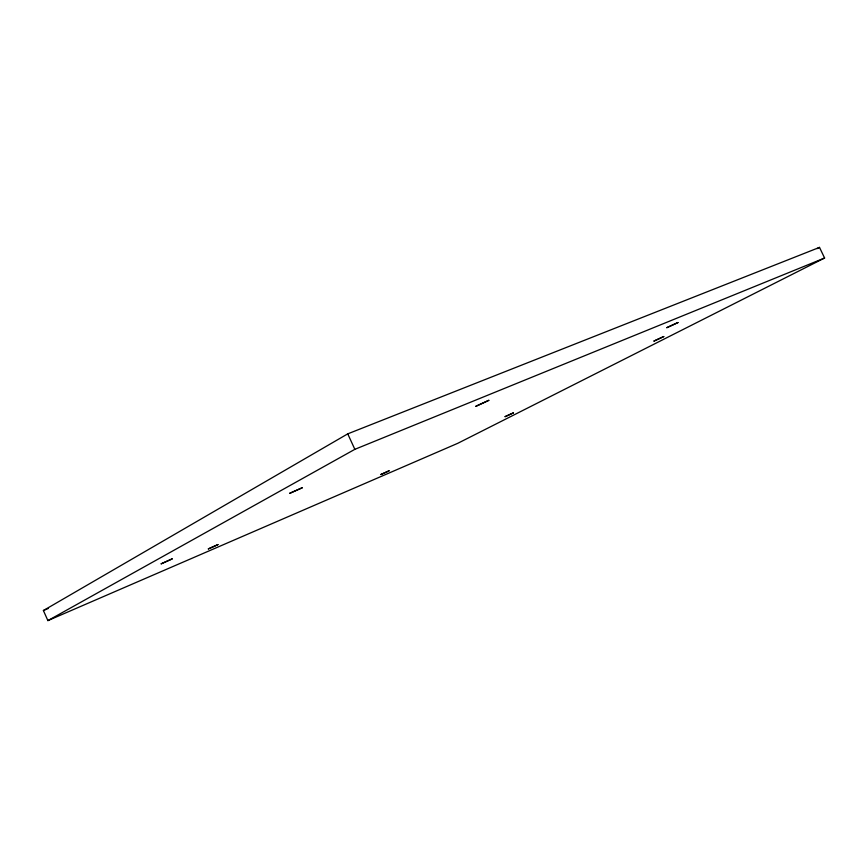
<?xml version="1.0" encoding="UTF-8"?>
<svg xmlns="http://www.w3.org/2000/svg" width="868" height="868" viewBox="0 0 868 868"><rect width="100%" height="100%" fill="white"/><g stroke="black" fill="none" stroke-linecap="round" stroke-linejoin="round"><path stroke-width="1.3" d="M43.4 610.529L347.743 433.859L819.5 247.391L824.6 258.013L457.816 443.288L47.892 620.609L43.4 610.529L48.38 608.403M47.892 620.609L354.849 449.331L824.6 258.013M817.081 248.639L819.5 247.391M347.743 433.859L354.849 449.331M475.859 406.3L488.825 400.332L475.859 406.3M161.177 563.82L172.189 558.884L161.177 563.82M208.342 548.912L217.955 544.594L208.342 548.912M289.641 493.36L302.346 487.707L289.641 493.36M666.819 327.67L677.962 322.549L666.819 327.67M653.973 341.059L663.76 336.545L653.973 341.059M505.1 416.651L513.433 412.853L505.1 416.651M380.835 474.536L389.092 470.814L380.835 474.536"/></g></svg>
